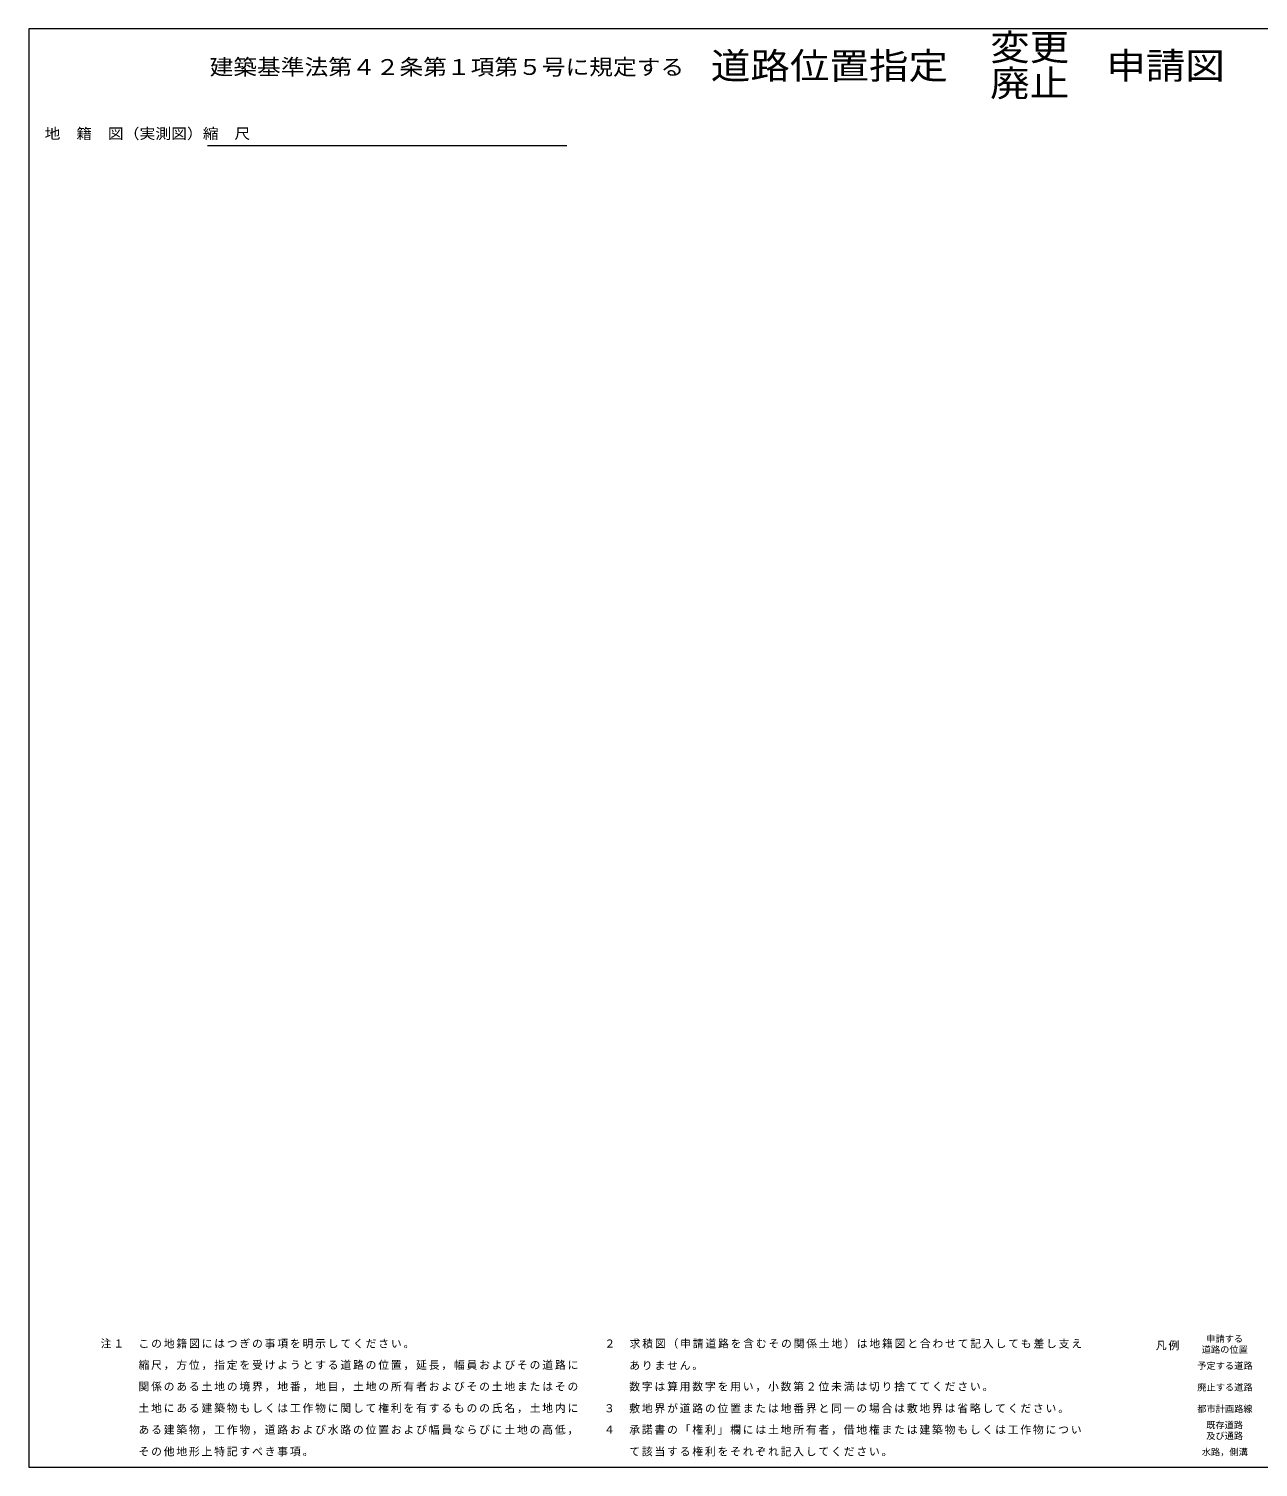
# Model space of a CAD drawing. Units: millimetres on the paper. Extents: x -287 to 287, y -200 to 200.
# Drawn here: x -287 to 55, y -200 to 200 of the extents above; entities that cross this region are included whole.
import ezdxf
from ezdxf.enums import TextEntityAlignment as Align

# ---------------------------------------------------------------- set-up
doc = ezdxf.new("R2010")
doc.units = ezdxf.units.MM
doc.layers.add('0-0_図枠', color=7, linetype='Continuous', lineweight=18)
doc.styles.add('HGS教科書体', font='')
doc.styles.add('ＭＳ ゴシック', font='')
doc.styles.get('HGS教科書体').set_extended_font_data('HGS教科書体')
doc.styles.get('ＭＳ ゴシック').set_extended_font_data('MS Gothic')

msp = doc.modelspace()

# ---------------------------------------------------------------- linework, layer by layer
at = {"layer": '0-0_図枠'}
for p, q in [((-287, 200), (-287, -200)), ((287, 200), (-287, 200)), ((-237.319, 167.553), (-137.319, 167.553))]:
    msp.add_line(p, q, dxfattribs=at)
msp.add_lwpolyline([(-287, -200), (287, -200), (287, 200)], dxfattribs=at)

# ---------------------------------------------------------------- texts
at = {"layer": '0-0_図枠', "color": 6, "style": 'HGS教科書体', "width": 1.1}
for s, p in [('変更', (-19.609, 189)), ('道路位置指定\u3000\u3000\u3000\u3000申請図', (-97.296, 183.844)), ('廃止', (-19.609, 179))]:
    msp.add_text(s, height=7.331, dxfattribs=at).set_placement(p, align=Align.BOTTOM_LEFT)
at = {"layer": '0-0_図枠', "color": 3, "style": 'HGS教科書体', "width": 1.1}
msp.add_text('建築基準法第４２条第１項第５号に規定する', height=4.399, dxfattribs=at).set_placement((-236.702, 185.844), align=Align.BOTTOM_LEFT)
at = {"layer": '0-0_図枠', "style": 'ＭＳ ゴシック', "width": 1.1}
msp.add_text('\u3000地\u3000籍\u3000図（実測図）縮\u3000尺', height=2.933, dxfattribs=at).set_placement((-287, 168.5), align=Align.BOTTOM_LEFT)
at = {"layer": '0-0_図枠', "color": 4, "style": 'ＭＳ ゴシック'}
for s, p in [('申請する', (40.5, -165.75)), ('道路の位置', (39.25, -168.75)), ('予定する道路', (38, -173.25)), ('廃止する道路', (38, -179.25)), ('都市計画路線', (38, -185.25)), ('既存道路', (40.5, -189.75)), ('及び通路', (40.5, -192.75)), ('水路，側溝', (39.25, -197.25))]:
    msp.add_text(s, height=1.833, dxfattribs=at).set_placement(p, align=Align.BOTTOM_LEFT)
at = {"layer": '0-0_図枠', "char_height": 2.199, "attachment_point": 7, "style": 'ＭＳ ゴシック'}
for s, insert in [('\\T1.17;注１\u3000この地籍図にはつぎの事項を明示してください。', (-267, -167)), ('\\T1.17;２\u3000求積図（申請道路を含むその関係土地）は地籍図と合わせて記入しても差し支え', (-126.881, -167.029)), ('\\T1.17;凡例', (26.5, -167.5)), ('\\T1.17;\u3000\u3000\u3000縮尺，方位，指定を受けようとする道路の位置，延長，幅員およびその道路に', (-267, -173)), ('\\T1.17;\u3000\u3000ありません。', (-127, -173)), ('\\T1.17;\u3000\u3000\u3000関係のある土地の境界，地番，地目，土地の所有者およびその土地またはその', (-267, -179)), ('\\T1.17;\u3000\u3000数字は算用数字を用い，小数第２位未満は切り捨ててください。', (-127, -179)), ('\\T1.17;\u3000\u3000\u3000土地にある建築物もしくは工作物に関して権利を有するものの氏名，土地内に', (-267, -185)), ('\\T1.17;３\u3000敷地界が道路の位置または地番界と同一の場合は敷地界は省略してください。', (-127, -185)), ('\\T1.17;\u3000\u3000\u3000ある建築物，工作物，道路および水路の位置および幅員ならびに土地の高低，', (-267, -191)), ('\\T1.17;４\u3000承諾書の「権利」欄には土地所有者，借地権または建築物もしくは工作物につい', (-127, -191)), ('\\T1.17;\u3000\u3000\u3000その他地形上特記すべき事項。', (-267, -197)), ('\\T1.17;\u3000\u3000て該当する権利をそれぞれ記入してください。', (-127, -197))]:
    msp.add_mtext(s, dxfattribs=dict(at, insert=insert))

doc.saveas('drawing.dxf')
